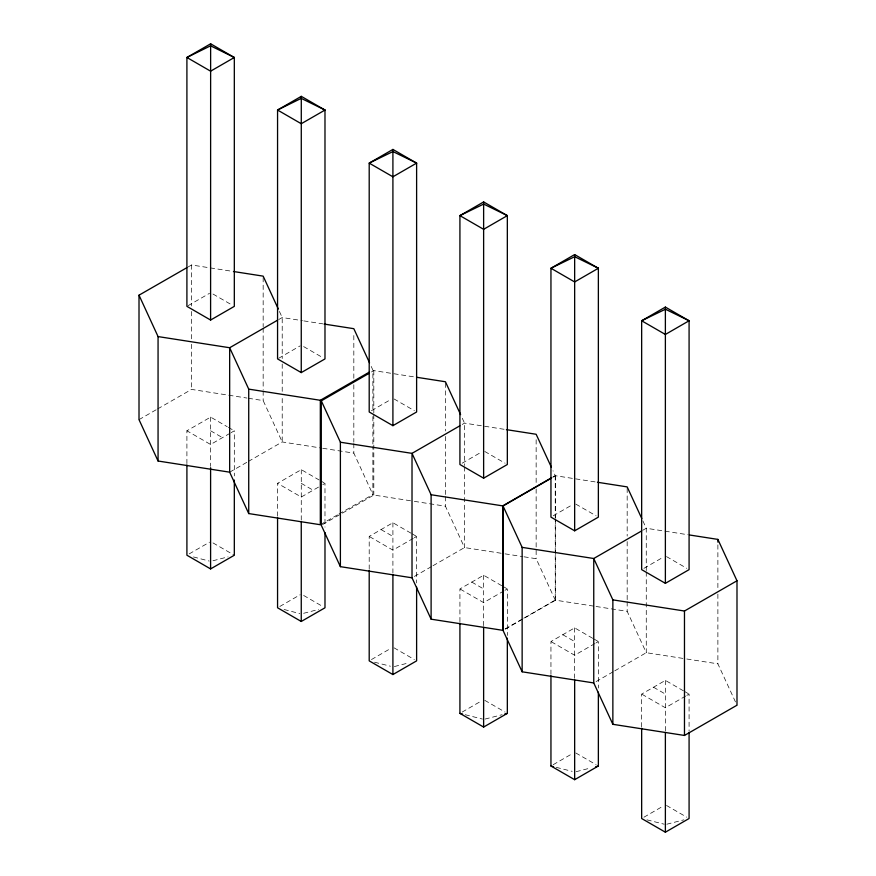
<?xml version="1.0" encoding="UTF-8"?>
<svg xmlns="http://www.w3.org/2000/svg" width="876" height="876" viewBox="0 0 876 876"><rect width="100%" height="100%" fill="white"/><g stroke="black" fill="none" stroke-linecap="round" stroke-linejoin="round"><path stroke-width="0.66" stroke-dasharray="4.38 3.29" d="M188.033 305.702L209.506 293.329M278.699 358.251L300.161 345.878M186.906 463.601L186.906 430.784L210.634 417.107L227.213 426.7M230.005 433.291L210.601 444.482L186.906 430.784M231.089 432.667L234.319 430.806L234.319 475.931M371.457 410.68L390.652 399.598M277.561 516.15L277.561 483.333L301.289 469.656L319.061 479.928M189.161 553.917L209.506 542.2M318.514 487.089L301.256 497.031L277.561 483.333M322.828 484.592L324.985 483.355L324.985 527.111M462.178 463.196L481.373 452.115M369.201 569.247L369.201 536.43L392.908 522.731L410.975 533.166M279.827 606.466L300.161 594.749M413.231 538.379L392.908 550.117L369.201 536.43M414.359 537.733L416.615 536.43L416.615 582.912M553.205 515.822L572.4 504.74M459.922 621.752L459.922 588.935L483.629 575.247L501.685 585.683M371.457 659.562L390.652 648.481M503.952 590.895L483.629 602.622L459.922 588.935M505.08 590.238L507.335 588.935L507.335 635.428M643.926 568.338L663.11 557.256M550.949 674.378L550.949 641.56L574.656 627.873L592.713 638.308M462.178 712.068L481.373 700.986M594.979 643.521L574.656 655.248L550.949 641.56M596.107 642.864L598.363 641.56L598.363 688.054M641.659 726.894L641.659 694.077L665.377 680.389L683.433 690.814M553.205 764.693L572.4 753.612M685.689 696.037L665.377 707.764L641.659 694.077M686.828 695.38L689.083 694.077L689.083 731M643.926 817.209L663.11 806.128M188.055 266.994L191.559 264.979L232.096 271.297M278.71 319.543L282.214 317.528L302.483 320.682M139.01 419.637L156.53 409.563M157.691 408.884L191.559 389.415L246.955 398.054M371.468 371.961L373.811 370.614L414.348 376.921M229.665 472.175L247.185 462.112M248.357 461.433L282.214 441.964L321.393 448.074M462.189 424.466L464.521 423.13L506.416 429.645M320.331 524.724L337.84 514.661M339.012 513.982L372.88 494.513L372.88 446.65M322.456 524.615L373.811 495.05L412.99 501.138M552.909 476.982L555.242 475.635L552.997 470.773M553.216 477.091L555.548 475.745L597.443 482.26M414.348 576.452L431.846 566.378M433.018 565.71L464.521 547.566L503.711 553.654M642.765 530.276L646.269 528.261L688.164 534.776M505.058 628.968L522.567 618.894M523.739 618.215L555.242 600.071L555.242 519.402M505.375 629.077L555.548 600.18L594.738 606.28M596.085 681.594L613.594 671.52M614.766 670.841L646.269 652.697L685.459 658.796M212.977 560.75L228.045 556.862M303.633 613.299L318.7 609.411M394.375 666.548L408.764 662.869M485.085 719.065L502.101 714.717M576.112 771.69L590.512 768.011M666.833 824.207L683.849 819.848M303.83 320.901L322.751 323.846M248.302 398.262L263.161 400.573L282.214 441.964L282.214 396.839M322.751 448.282L353.827 453.122L372.88 494.513M414.348 501.357L445.424 506.186L464.521 547.566L464.521 466.886M505.058 553.862L522.633 556.599M523.979 556.808L536.145 558.702L555.242 600.071M596.085 606.488L627.172 611.328L646.269 652.697L646.269 572.017M686.806 659.004L717.882 663.833L736.99 705.213M374.501 662.201L390.411 666.22M465.222 714.717L482.457 719.065M556.249 767.343L572.159 771.351M646.97 819.848L664.205 824.207M193.454 556.939L209.156 561.056M284.109 609.488L299.811 613.605M394.036 398.952L414.359 410.68M484.756 451.469L505.08 463.196M575.784 504.094L596.107 515.822M666.505 556.599L686.828 568.338M412.103 533.812L416.615 536.43M502.824 586.329L507.335 588.935M593.851 638.954L598.363 641.56M684.561 691.471L689.083 694.077M381.049 529.575L392.908 536.43M471.77 582.091L483.629 588.935M562.797 634.717L574.656 641.56M653.518 687.233L665.377 694.077M394.036 647.824L414.359 659.562M484.756 700.34L505.08 712.068M575.784 752.966L596.107 764.693M666.505 805.471L686.828 817.209M212.999 294.04L231.954 305.001M303.654 346.589L322.609 357.55M228.395 427.378L234.319 430.806M320.244 480.617L324.985 483.355M210.612 430.795L222.46 437.65M301.278 483.344L313.115 490.199M212.999 542.912L234.319 555.242M303.654 595.461L322.609 606.422M642.896 520.957L646.269 528.261L646.269 570.648M462.276 418.257L464.521 423.13L464.521 465.517M371.194 366.42L372.88 370.077L372.88 411.096M279.411 311.44L282.214 317.528L282.214 358.547M717.882 544.872L717.882 588.628M717.882 594.103L717.882 663.833M665.377 680.389L665.377 731.011M627.172 488.25L627.172 536.112M627.172 541.587L627.172 600.388M627.172 601.746L627.172 611.328M574.656 627.873L574.656 678.473M555.548 475.745L555.548 518.143M555.548 519.512L555.548 600.18M555.242 475.635L555.242 518.034M536.145 439.73L536.145 483.486M536.145 488.961L536.145 558.702M483.629 575.247L483.629 625.869M445.424 383.119L445.424 430.981M445.424 436.445L445.424 495.247M445.424 496.615L445.424 506.186M392.908 522.731L392.908 573.353M373.811 370.614L373.811 413.001M373.811 414.37L373.811 495.05M372.88 416.571L372.88 445.282M353.827 335.53L353.827 379.286M353.827 384.75L353.827 442.183M353.827 443.552L353.827 453.122M301.289 469.656L301.256 520.278M282.214 364.022L282.214 391.364M263.161 277.506L263.161 326.737M263.161 328.106L263.161 389.634M263.161 391.003L263.161 400.573M210.634 417.107L210.601 466.36M191.559 264.979L191.559 305.998M191.559 311.473L191.559 338.815M191.559 344.29L191.559 389.415"/><path stroke-width="1.31" d="M210.634 43.8L210.601 320.047L234.319 306.37L234.319 57.498L210.634 43.8L186.906 57.477L186.906 306.348L210.601 320.047M301.289 96.349L301.256 372.596L324.985 358.919L324.985 110.047L301.289 96.349L277.561 110.026L277.561 358.897L301.256 372.596M392.908 149.424L369.201 163.111L369.201 411.983L392.908 425.67L416.615 411.983L416.615 163.111L392.908 149.424L392.908 425.67M483.629 201.94L459.922 215.627L459.922 464.499L483.629 478.186L507.335 464.499L507.335 215.627L483.629 201.94L483.629 478.186M574.656 254.566L550.949 268.253L550.949 517.125L574.656 530.812L598.363 517.125L598.363 268.253L574.656 254.566L574.656 530.812M186.906 464.97L186.906 555.22L210.601 568.918L234.319 555.242L234.319 480.037M665.377 307.082L641.659 320.769L641.659 569.641L665.377 583.328L689.083 569.641L689.083 320.769L665.377 307.082L665.377 583.328M277.561 517.519L277.561 607.769L301.256 621.467L324.985 607.791L324.985 532.586M369.201 570.615L369.201 660.865L392.908 674.553L416.615 660.865L416.615 587.019M459.922 623.121L459.922 713.371L483.629 727.058L507.335 713.371L507.335 638.166M550.949 675.746L550.949 765.996L574.656 779.684L598.363 765.996L598.363 692.16M641.659 728.263L641.659 818.512L665.377 832.2L689.083 818.512L689.083 732.369M369.376 372.092L320.331 400.288L320.331 524.724L248.729 513.566L229.665 472.175L158.063 461.017L139.01 419.637L139.01 295.19L186.895 267.662M277.55 320.211L229.665 347.739L158.063 336.581L139.01 295.19M551.738 477.65L502.725 505.879L502.725 630.315L431.112 619.179L412.016 577.799L340.392 566.663L321.295 525.282L321.295 400.847L369.135 373.296M459.856 425.813L412.016 453.363L340.392 442.227L321.295 400.847M689.511 534.984L717.882 539.397L736.99 580.777L736.99 705.213L684.474 735.457L612.861 724.31L593.753 682.941L522.14 671.804L503.043 630.424L503.043 505.989L550.884 478.438M641.604 530.955L593.753 558.505L522.14 547.369L503.043 505.989M593.753 682.941L593.753 558.505L612.861 599.874L684.474 611.021L736.99 580.777M504.718 714.049L507.335 713.371M595.746 766.664L598.363 765.996M233.443 271.505L263.161 276.137L278.294 309.009M324.098 324.054L353.827 328.686L369.519 362.774M417.042 377.337L445.424 381.75L460.59 414.611M229.665 472.175L229.665 347.739L248.729 389.13L320.331 400.288M506.416 429.645L536.145 434.266L551.311 467.116M597.443 482.26L627.172 486.892L641.779 518.526M412.016 577.799L412.016 453.363L431.112 494.743L502.725 505.879M459.922 713.371L462.572 714.049M550.949 765.996L553.599 766.664M717.882 539.397L717.882 542.135M684.474 611.021L684.474 735.457M665.377 732.38L665.377 832.2M612.861 599.874L612.861 724.31M574.656 679.864L574.656 779.684M522.14 547.369L522.14 671.804M483.629 627.238L483.629 727.058M431.112 494.743L431.112 619.179M392.908 574.722L392.908 674.553M340.392 442.227L340.392 566.663M301.256 521.647L301.256 621.467M248.729 389.13L248.729 513.566M210.601 467.729L210.601 568.918M158.063 336.581L158.063 461.017M234.319 57.498L210.601 71.175L186.906 57.477L210.569 45.815L234.319 57.498M324.985 110.047L301.256 123.724L277.561 110.026L301.224 98.364L324.985 110.047M416.615 163.111L392.908 176.799L369.201 163.111L392.952 151.57L416.615 163.111M507.335 215.627L483.629 229.315L459.922 215.627L483.672 204.075L507.335 215.627M598.363 268.253L574.656 281.941L550.949 268.253L574.7 256.701L598.363 268.253M689.083 320.769L665.377 334.457L641.659 320.769L665.421 309.217L689.083 320.769"/></g></svg>
